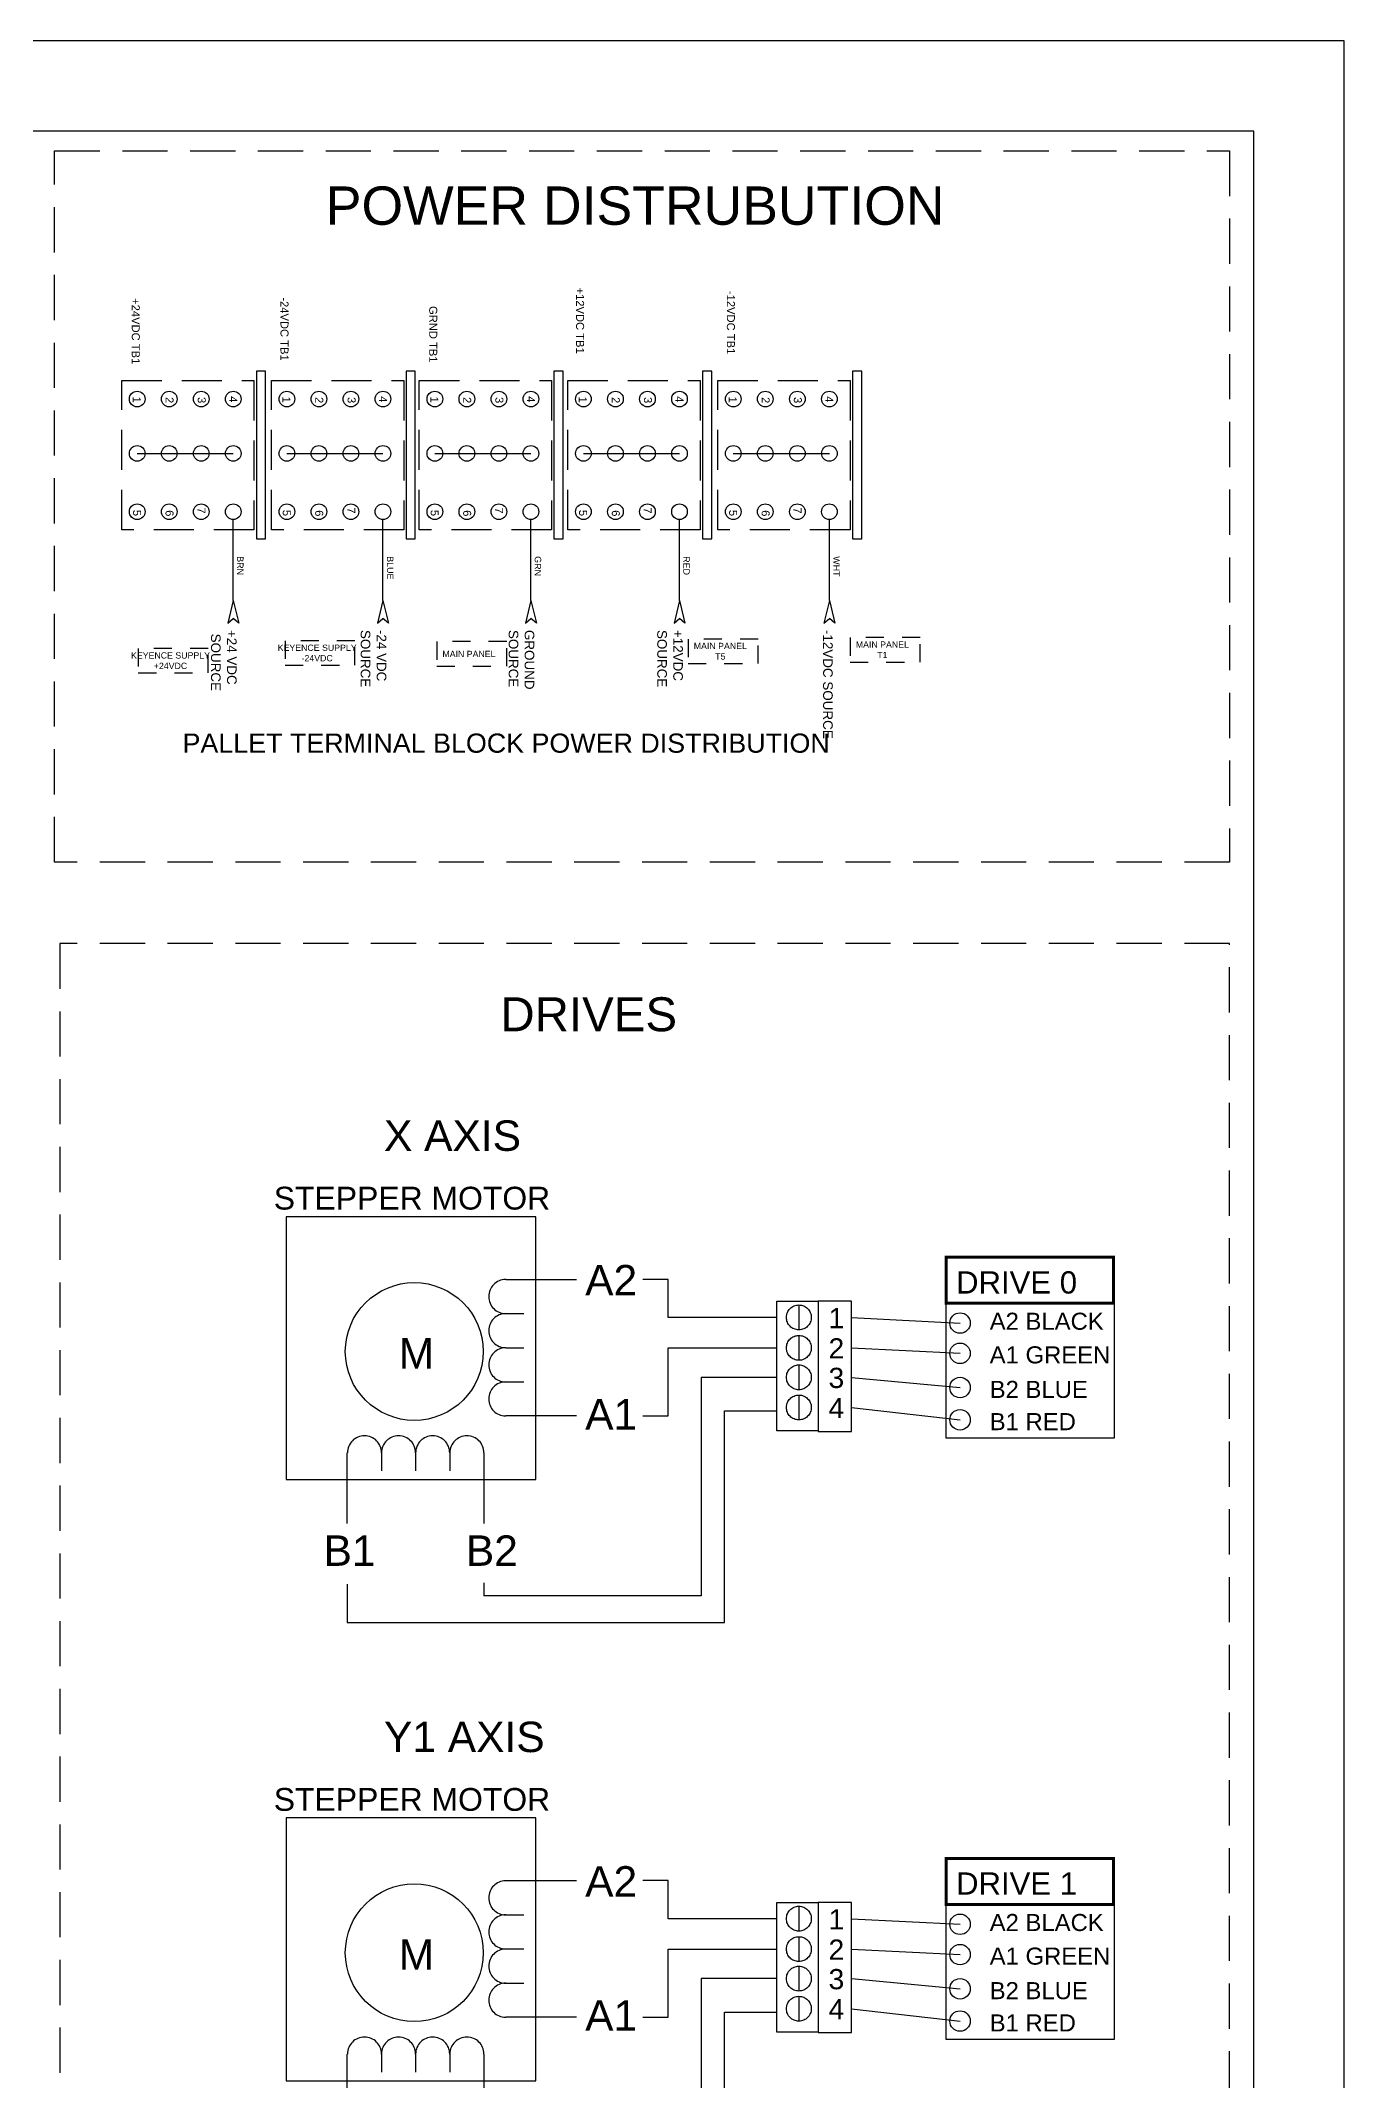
# Model space of a CAD drawing. Header units: inches. Extents: x 0 to 34.5, y 0 to 23.
# Drawn here: x 27.29 to 34.5, y 11.71 to 23 of the extents above; entities that cross this region are included whole.
import ezdxf
from ezdxf.enums import TextEntityAlignment as Align

# ---------------------------------------------------------------- set-up
doc = ezdxf.new("R2010")
doc.units = ezdxf.units.IN
doc.header["$MEASUREMENT"] = 0
for name, pattern in [('ACAD_ISO03W100', [30, 12, -18]), ('DASHED2', [0.375, 0.25, -0.125]), ('DOTS', [0.1, 0.05, -0.05]), ('HIDDEN', [0.375, 0.25, -0.125])]:
    doc.linetypes.add(name, pattern=pattern)
doc.layers.add('BDYFRM', color=7, linetype='Continuous')
doc.layers.add('Title Block', color=7, linetype='Continuous')
doc.styles.add('ISO Proportional', font='isocp.shx')
doc.styles.get("Standard").update_dxf_attribs({"font": 'Arial.ttf'})

# ---------------------------------------------------------------- blocks, each defined once
blk = doc.blocks.new('tERMINAL BLOCKS')
for p, q in [((0.247, 1.583), (0.447, 1.583)), ((0.447, 1.583), (0.647, 1.583)), ((0.647, 1.583), (0.847, 1.583)), ((1.182, 1.583), (1.382, 1.583)), ((1.382, 1.583), (1.582, 1.583)), ((1.582, 1.583), (1.782, 1.583)), ((2.106, 1.583), (2.306, 1.583)), ((2.306, 1.583), (2.506, 1.583)), ((2.506, 1.583), (2.706, 1.583)), ((3.034, 1.583), (3.234, 1.583)), ((3.234, 1.583), (3.434, 1.583)), ((3.434, 1.583), (3.634, 1.583)), ((3.97, 1.583), (4.17, 1.583)), ((4.17, 1.583), (4.37, 1.583)), ((4.37, 1.583), (4.57, 1.583)), ((0.847, 0.665), (0.847, 1.17)), ((1.782, 0.665), (1.782, 1.17)), ((2.706, 0.665), (2.706, 1.17)), ((3.634, 0.665), (3.634, 1.17)), ((4.57, 0.665), (4.57, 1.17))]:
    blk.add_line(p, q)
for points in [[(0.992, 2.098), (0.992, 1.049), (1.049, 1.049), (1.049, 2.098)], [(1.927, 2.098), (1.927, 1.049), (1.984, 1.049), (1.984, 2.098)], [(2.85, 2.098), (2.85, 1.049), (2.908, 1.049), (2.908, 2.098)], [(3.778, 2.098), (3.778, 1.049), (3.836, 1.049), (3.836, 2.098)], [(4.715, 2.098), (4.715, 1.049), (4.772, 1.049), (4.772, 2.098)]]:
    blk.add_lwpolyline(points, close=True)
at = {"linetype": 'HIDDEN'}
for points in [[(0.976, 2.039), (0.976, 1.105), (0.15, 1.105), (0.15, 2.039)], [(1.912, 2.039), (1.912, 1.105), (1.086, 1.105), (1.086, 2.039)], [(2.835, 2.039), (2.835, 1.105), (2.009, 1.105), (2.009, 2.039)], [(3.763, 2.039), (3.763, 1.105), (2.937, 1.105), (2.937, 2.039)], [(4.699, 2.039), (4.699, 1.105), (3.873, 1.105), (3.873, 2.039)]]:
    blk.add_lwpolyline(points, close=True, dxfattribs=at)
at = {"linetype": 'DOTS'}
for points in [[(1.171, 0.26), (1.607, 0.26), (1.607, 0.413), (1.171, 0.413)], [(2.118, 0.253), (2.555, 0.253), (2.555, 0.407), (2.118, 0.407)], [(3.688, 0.27), (4.125, 0.27), (4.125, 0.423), (3.688, 0.423)], [(4.7, 0.279), (5.137, 0.279), (5.137, 0.432), (4.7, 0.432)], [(0.254, 0.211), (0.69, 0.211), (0.69, 0.364), (0.254, 0.364)]]:
    blk.add_lwpolyline(points, close=True, dxfattribs=at)
for centre in [(0.247, 1.923), (0.447, 1.923), (0.647, 1.923), (0.847, 1.923), (1.182, 1.923), (1.382, 1.923), (1.582, 1.923), (1.782, 1.923), (2.106, 1.923), (2.306, 1.923), (2.506, 1.923), (2.706, 1.923), (3.034, 1.923), (3.234, 1.923), (3.434, 1.923), (3.634, 1.923), (3.97, 1.923), (4.17, 1.923), (4.37, 1.923), (4.57, 1.923), (0.247, 1.583), (0.447, 1.583), (0.647, 1.583), (0.847, 1.583), (1.182, 1.583), (1.382, 1.583), (1.582, 1.583), (1.782, 1.583), (2.106, 1.583), (2.306, 1.583), (2.506, 1.583), (2.706, 1.583), (3.034, 1.583), (3.234, 1.583), (3.434, 1.583), (3.634, 1.583), (3.97, 1.583), (4.17, 1.583), (4.37, 1.583), (4.57, 1.583), (0.247, 1.219), (0.447, 1.219), (0.647, 1.219), (0.847, 1.219), (1.182, 1.219), (1.382, 1.219), (1.582, 1.219), (1.782, 1.219), (2.106, 1.219), (2.306, 1.219), (2.506, 1.219), (2.706, 1.219), (3.034, 1.219), (3.234, 1.219), (3.434, 1.219), (3.634, 1.219), (3.97, 1.219), (4.17, 1.219), (4.37, 1.219), (4.57, 1.219)]:
    blk.add_circle(centre, 0.0489)
at = {"layer": 'BDYFRM', "color": 7, "linetype": 'Continuous'}
for p, q in [((0.847, 0.665), (0.813, 0.523)), ((0.847, 0.665), (0.881, 0.523)), ((1.782, 0.665), (1.748, 0.523)), ((1.782, 0.665), (1.817, 0.523)), ((2.706, 0.665), (2.672, 0.523)), ((2.706, 0.665), (2.74, 0.523)), ((3.634, 0.665), (3.6, 0.523)), ((3.634, 0.665), (3.668, 0.523)), ((4.57, 0.665), (4.536, 0.523)), ((4.57, 0.665), (4.604, 0.523)), ((0.813, 0.523), (0.847, 0.552)), ((0.881, 0.523), (0.847, 0.552)), ((1.748, 0.523), (1.782, 0.552)), ((1.817, 0.523), (1.782, 0.552)), ((2.672, 0.523), (2.706, 0.552)), ((2.74, 0.523), (2.706, 0.552)), ((3.6, 0.523), (3.634, 0.552)), ((3.668, 0.523), (3.634, 0.552)), ((4.536, 0.523), (4.57, 0.552)), ((4.604, 0.523), (4.57, 0.552))]:
    blk.add_line(p, q, dxfattribs=at)
at = {"insert": (4.919, -0.289), "char_height": 0.12, "attachment_point": 9}
blk.add_mtext_dynamic_manual_height_columns('\\pxqc;PALLET TERMINAL BLOCK POWER DISTRIBUTION', width=4.73553, gutter_width=2.649, heights=[0.12], dxfattribs=at)
at = {"layer": 'BDYFRM', "color": 7, "linetype": 'Continuous', "rotation": 270}
for s, insert, char_height, width, attachment_point in [('\\pxql;+24VDC TB1', (0.263, 2.061), 0.05, 0.49241, 3), ('\\pxql;-24VDC TB1', (1.192, 2.066), 0.05, 0.49241, 3), ('\\pxql;+12VDC TB1', (3.038, 2.039), 0.05, 0.5805, 3), ('\\pxql;-12VDC TB1', (3.98, 2.018), 0.05, 0.5805, 3), ('\\pxql;GRND TB1', (2.121, 2.093), 0.05, 0.4111, 3), ('\\pxql;1', (0.269, 1.917), 0.05, 0.0214, 3), ('\\pxql;2', (0.474, 1.914), 0.05, 0.0214, 3), ('\\pxql;3', (0.675, 1.914), 0.05, 0.0214, 3), ('\\pxql;4', (0.872, 1.919), 0.05, 0.0214, 3), ('\\pxql;1', (1.204, 1.917), 0.05, 0.0214, 3), ('\\pxql;2', (1.409, 1.914), 0.05, 0.0214, 3), ('\\pxql;3', (1.611, 1.914), 0.05, 0.0214, 3), ('\\pxql;4', (1.808, 1.919), 0.05, 0.0214, 3), ('\\pxql;1', (2.128, 1.917), 0.05, 0.0214, 3), ('\\pxql;2', (2.333, 1.914), 0.05, 0.0214, 3), ('\\pxql;3', (2.534, 1.914), 0.05, 0.0214, 3), ('\\pxql;4', (2.731, 1.919), 0.05, 0.0214, 3), ('\\pxql;1', (3.055, 1.917), 0.05, 0.0214, 3), ('\\pxql;2', (3.261, 1.914), 0.05, 0.0214, 3), ('\\pxql;3', (3.462, 1.914), 0.05, 0.0214, 3), ('\\pxql;4', (3.659, 1.919), 0.05, 0.0214, 3), ('\\pxql;1', (3.992, 1.917), 0.05, 0.0214, 3), ('\\pxql;2', (4.197, 1.914), 0.05, 0.0214, 3), ('\\pxql;3', (4.398, 1.914), 0.05, 0.0214, 3), ('\\pxql;4', (4.595, 1.919), 0.05, 0.0214, 3), ('\\pxql;5', (0.271, 1.209), 0.05, 0.0214, 3), ('\\pxql;6', (0.474, 1.207), 0.05, 0.0214, 3), ('7', (0.673, 1.207), 0.05, 0.0214, 3), ('\\pxql;5', (1.206, 1.209), 0.05, 0.0214, 3), ('\\pxql;6', (1.409, 1.207), 0.05, 0.0214, 3), ('7', (1.609, 1.207), 0.05, 0.0214, 3), ('\\pxql;5', (2.13, 1.209), 0.05, 0.0214, 3), ('\\pxql;6', (2.333, 1.207), 0.05, 0.0214, 3), ('7', (2.532, 1.207), 0.05, 0.0214, 3), ('\\pxql;5', (3.057, 1.209), 0.05, 0.0214, 3), ('\\pxql;6', (3.261, 1.207), 0.05, 0.0214, 3), ('7', (3.46, 1.207), 0.05, 0.0214, 3), ('\\pxql;5', (3.994, 1.209), 0.05, 0.0214, 3), ('\\pxql;6', (4.197, 1.207), 0.05, 0.0214, 3), ('7', (4.396, 1.207), 0.05, 0.0214, 3), ('BRN', (0.911, 0.941), 0.04, 0.405, 1), ('BLUE', (1.847, 0.941), 0.04, 0.405, 1), ('GRN', (2.77, 0.941), 0.04, 0.405, 1), ('RED', (3.698, 0.941), 0.04, 0.405, 1), ('WHT', (4.635, 0.941), 0.04, 0.405, 1), ('+24 VDC\\P SOURCE', (0.868, 0.48), 0.06, 0.44112, 1), ('-24 VDC SOURCE', (1.803, 0.48), 0.05999, 0.51142, 1), ('GROUND SOURCE', (2.727, 0.48), 0.05999, 0.57341, 1), ('+12VDC SOURCE', (3.655, 0.48), 0.05999, 0.53892, 1), ('-12VDC SOURCE', (4.591, 0.48), 0.05999, 0.67977, 1)]:
    blk.add_mtext(s, dxfattribs=dict(at, insert=insert, char_height=char_height, width=width, attachment_point=attachment_point))
at = {"layer": 'BDYFRM', "color": 7, "linetype": 'DOTS', "width": 0.57345, "attachment_point": 5}
for s, insert, char_height in [('KEYENCE SUPPLY\\P-24VDC', (1.371, 0.336), 0.03921), ('MAIN PANEL\\PT5', (3.889, 0.347), 0.0392), ('MAIN PANEL\\PT1', (4.901, 0.356), 0.0392), ('KEYENCE SUPPLY\\P+24VDC', (0.455, 0.288), 0.03921), ('MAIN PANEL', (2.319, 0.33), 0.0392)]:
    blk.add_mtext(s, dxfattribs=dict(at, insert=insert, char_height=char_height))
blk = doc.blocks.new('STEPPER MOTOR')
at = {"linetype": 'ACAD_ISO03W100'}
for p, q in [((2.11, 2.763), (2.575, 2.763)), ((2.11, 2.763), (2.229, 2.763)), ((3.178, 2.763), (3.011, 2.763)), ((3.178, 2.513), (3.178, 2.763)), ((4.036, 2.594), (4.036, 2.431)), ((2.11, 2.538), (2.229, 2.538)), ((3.892, 2.513), (3.178, 2.513)), ((2.11, 2.314), (2.229, 2.314)), ((3.178, 1.865), (3.178, 2.313)), ((3.178, 2.313), (3.892, 2.313)), ((4.036, 2.395), (4.036, 2.232)), ((4.036, 2.201), (4.036, 2.037)), ((4.366, 2.218), (4.366, 2.218)), ((2.11, 2.089), (2.229, 2.089)), ((3.892, 2.119), (3.395, 2.119)), ((3.395, 2.119), (3.395, 0.682)), ((3.547, 0.508), (3.547, 1.898)), ((3.547, 1.898), (3.892, 1.898)), ((4.036, 2.003), (4.036, 1.84)), ((2.575, 1.865), (2.11, 1.865)), ((3.011, 1.865), (3.178, 1.865)), ((1.069, 1.159), (1.069, 1.623)), ((1.294, 1.623), (1.294, 1.504)), ((1.518, 1.623), (1.518, 1.504)), ((1.743, 1.623), (1.743, 1.504)), ((1.967, 1.623), (1.967, 1.159)), ((1.967, 1.623), (1.967, 1.504)), ((1.069, 0.76), (1.069, 0.508)), ((1.967, 0.768), (1.967, 0.682)), ((3.395, 0.682), (1.967, 0.682)), ((1.069, 0.508), (3.547, 0.508))]:
    blk.add_line(p, q, dxfattribs=at)
at = {"linetype": 'Continuous'}
for p, q in [((4.381, 2.513), (5.095, 2.476)), ((4.381, 2.313), (5.095, 2.277)), ((4.381, 2.119), (5.095, 2.052)), ((4.381, 1.921), (5.095, 1.84))]:
    blk.add_line(p, q, dxfattribs=at)
at = {"linetype": 'ACAD_ISO03W100'}
for points in [[(0.667, 1.447), (2.307, 1.447), (2.307, 3.175), (0.667, 3.175)], [(3.892, 2.62), (4.163, 2.62), (4.163, 1.768), (3.892, 1.768)], [(4.163, 1.764), (4.381, 1.764), (4.381, 2.62), (4.163, 2.62)]]:
    blk.add_lwpolyline(points, close=True, dxfattribs=at)
at = {"linetype": 'Continuous', "const_width": 0.0202}
blk.add_lwpolyline([(5.004, 2.607), (6.103, 2.607), (6.103, 2.909), (5.004, 2.909)], close=True, dxfattribs=at)
blk.add_lwpolyline([(5.004, 2.607), (6.108, 2.607), (6.108, 1.719), (5.004, 1.719)], close=True)
at = {"linetype": 'ACAD_ISO03W100'}
for centre, radius in [((1.509, 2.289), 0.453), ((4.036, 2.513), 0.0817), ((4.036, 2.313), 0.0817), ((4.036, 2.119), 0.0817), ((4.036, 1.921), 0.0817)]:
    blk.add_circle(centre, radius, dxfattribs=at)
for centre in [(5.095, 2.476), (5.095, 2.277), (5.095, 2.052), (5.095, 1.84)]:
    blk.add_circle(centre, 0.0672)
for centre, start, end in [((2.11, 2.65), 90, 270), ((2.11, 2.426), 90, 270), ((2.11, 2.201), 90, 270), ((2.11, 1.977), 90, 270), ((1.182, 1.623), 0, 180), ((1.406, 1.623), 0, 180), ((1.63, 1.623), 0, 180), ((1.855, 1.623), 0, 180)]:
    blk.add_arc(centre, 0.112, start, end, dxfattribs=at)
at = {"linetype": 'ACAD_ISO03W100', "attachment_point": 1}
for s, width, heights, insert, char_height in [('STEPPER MOTOR', 1.93039, [0.169], (0.586, 3.372), 0.15), ('A2', 0.54653, [0], (2.632, 2.858), 0.2), ('1', 0.20077, [7.216449660063518e-16], (4.231, 2.575), 0.133), ('M', 0.22718, [0], (1.407, 2.377), 0.2), ('2', 0.20077, [7.216449660063518e-16], (4.231, 2.376), 0.133), ('3', 0.20077, [7.216449660063518e-16], (4.231, 2.182), 0.133), ('A1', 0.54653, [0], (2.632, 1.976), 0.2), ('4', 0.20077, [7.216449660063518e-16], (4.231, 1.984), 0.133), ('B1', 0.54653, [0], (0.913, 1.08), 0.2), ('B2', 0.54653, [0], (1.848, 1.08), 0.2)]:
    blk.add_mtext_dynamic_manual_height_columns(s, width=width, gutter_width=1, heights=heights, dxfattribs=dict(at, insert=insert, char_height=char_height))
at = {"char_height": 0.1122, "attachment_point": 1}
for s, insert, width in [('A2 BLACK', (5.29, 2.544), 0.81189), ('A1 GREEN', (5.29, 2.323), 1.01296)]:
    blk.add_mtext(s, dxfattribs=dict(at, insert=insert, width=width))
for s, insert in [('B2 BLUE', (5.29, 2.096)), ('B1 RED ', (5.29, 1.884))]:
    blk.add_mtext(s, dxfattribs=dict(at, insert=insert))
at = {"linetype": 'ACAD_ISO03W100', "flags": 8}
blk.add_attdef('AX', (1.31, 3.608), '', height=0.2, dxfattribs=at)
at = {"linetype": 'Continuous'}
blk.add_attdef('DRIVE', (5.068, 2.67), '', height=0.146, dxfattribs=at)
blk = doc.blocks.new('Title Block')
at = {"layer": 'Title Block'}
for p, q in [((34.5, 23), (0, 23)), ((34.5, 0), (34.5, 23)), ((34, 22.5), (0.5, 22.5)), ((33, 22.5), (1.5, 22.5)), ((34, 0.5), (34, 22.5))]:
    blk.add_line(p, q, dxfattribs=at)
at = {"layer": 'Title Block', "style": 'ISO Proportional', "flags": 8}
for tag, p in [('DESIGNED_BY', (19.986, 2.419)), ('CHECKED_BY', (22.655, 2.419)), ('APPROVED_BY_DATE', (24.741, 2.419)), ('FILENAME', (27.911, 2.419)), ('DATE', (29.996, 2.419)), ('SCALE', (32.498, 2.419)), ('EDITION', (31.247, 0.75)), ('SHEET', (32.498, 0.75))]:
    blk.add_attdef(tag, text='', height=0.209, dxfattribs=at).set_placement(p, align=Align.MIDDLE_LEFT)
for tag, height, p in [('TITLE', 0.417, (30.038, 1.751)), ('OWNER', 0.417, (23.209, 1.003)), ('DRAWING_NUMBER', 0.25, (28.578, 0.917))]:
    blk.add_attdef(tag, text='', height=height, dxfattribs=at).set_placement(p, align=Align.MIDDLE)

msp = doc.modelspace()

# ---------------------------------------------------------------- linework, layer by layer
at = {"linetype": 'DASHED2'}
msp.add_lwpolyline([(33.862, 18.449), (27.362, 18.449), (27.362, 22.386), (33.862, 22.386)], close=True, dxfattribs=at)
at = {"linetype": 'HIDDEN'}
msp.add_lwpolyline([(33.862, 17.998), (27.391, 17.998), (27.391, 3.742), (33.862, 3.742)], close=True, dxfattribs=at)

# ---------------------------------------------------------------- block references
at = {"linetype": 'Continuous', "ltscale": 0.079}
msp.add_blockref('Title Block', (-0.004, -0.005), dxfattribs=at)
at = {"xscale": 0.8857951695766316, "yscale": 0.8857951695766316, "zscale": 0.8857951695766316}
msp.add_blockref('tERMINAL BLOCKS', (27.6, 19.309), dxfattribs=at)
at = {"linetype": 'Continuous'}
ref = msp.add_blockref('STEPPER MOTOR', (28.081, 13.813), dxfattribs=dict(at, xscale=0.8419999467659874, yscale=0.8419999467659874, zscale=0.8419999467659874))
ref.add_attrib('AX', 'X AXIS', (29.184, 16.851), dxfattribs={"linetype": 'ACAD_ISO03W100', "height": 0.1684})
ref.add_attrib('DRIVE', 'DRIVE 0', (32.349, 16.061), dxfattribs={"linetype": 'Continuous', "height": 0.1232})
ref = msp.add_blockref('STEPPER MOTOR', (28.081, 10.485), dxfattribs=dict(at, xscale=0.8419999467659874, yscale=0.8419999467659874, zscale=0.8419999467659874))
ref.add_attrib('AX', 'Y1 AXIS', (29.184, 13.523), dxfattribs={"linetype": 'ACAD_ISO03W100', "height": 0.1684})
ref.add_attrib('DRIVE', 'DRIVE 1', (32.349, 12.734), dxfattribs={"linetype": 'Continuous', "height": 0.1232})

# ---------------------------------------------------------------- texts
for s, width, gutter_width, insert, char_height, attachment_point in [('POWER DISTRUBUTION', 3.784, 1.06, (28.862, 22.189), 0.21208, 1), ('\\pxqc;DRIVES ', 3.42233, 3.422, (32.028, 17.701), 0.18803, 3)]:
    msp.add_mtext_dynamic_manual_height_columns(s, width=width, gutter_width=gutter_width, heights=[0], dxfattribs=dict(insert=insert, char_height=char_height, attachment_point=attachment_point))

doc.saveas('drawing.dxf')
